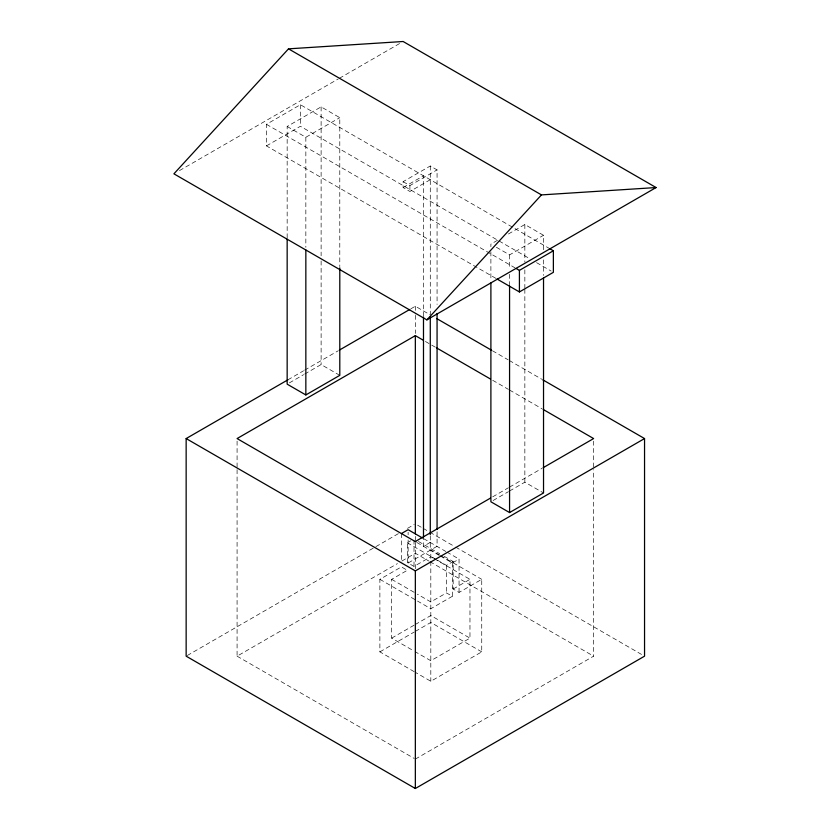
<?xml version="1.0" encoding="UTF-8"?>
<svg xmlns="http://www.w3.org/2000/svg" width="830" height="830" viewBox="0 0 830 830"><rect width="100%" height="100%" fill="white"/><g stroke="black" fill="none" stroke-linecap="round" stroke-linejoin="round"><path stroke-width="0.62" stroke-dasharray="4.15 3.11" d="M179.508 170.596L338.267 78.943M339.387 78.29L399.759 43.44M495.904 278.372L266.44 145.893L266.44 124.324L300.398 104.725L548.889 248.191M287.159 237.847L287.159 126.482L321.117 106.883L339.792 117.663L339.792 266.575M266.44 145.893L300.398 126.285L528.741 258.12M287.159 126.482L305.845 137.272L339.792 117.663M430.282 179.705L409.906 191.471L403.121 187.549L403.121 181.666L430.282 165.99L437.068 169.901L437.068 304.423M403.121 187.549L423.487 175.784L423.487 316.998M403.121 181.666L409.906 185.588L437.068 169.901M497.471 240.316L490.893 244.113L490.893 246.697M508.427 233.987L524.851 224.505L543.526 235.284L543.526 250.826M287.886 379.829L303.541 370.792M304.662 370.139L338.204 350.779M410.871 308.822L415.342 306.239L429.878 314.632M496.392 247.278L509.568 254.893L543.526 235.284M289.359 382.9L303.593 374.683M304.693 374.05L321.117 364.557L339.792 375.347M187.269 655.524L398.576 533.524M407.52 528.368L414.232 524.487M407.312 562.792L407.312 542.779L410.663 540.838M492.709 496.828L508.406 487.76M509.527 487.117L542.042 468.338M493.082 500.521L508.427 491.671M509.516 491.038L524.851 482.189L543.526 492.968M430.282 542.384L423.487 546.306L423.487 538.535M237.079 469.656L237.079 656.177L397.404 563.612M401.896 561.018L415.342 553.257L428.799 561.018M414.201 671.678L379.881 651.861L379.881 579.33L401.419 566.89L407.312 570.293L391.656 579.33L391.656 638.135L414.035 651.052M433.053 558.019L430.812 556.723L414.014 566.423L408.121 563.02L437.068 546.306L437.068 530.785M437.514 560.209L446.457 565.375L453.159 561.505L453.159 589.03L459.052 592.433L481.742 579.33L481.742 651.861L430.812 681.264L415.311 672.321M440.17 555.934L452.35 562.968L459.052 559.098L459.052 592.433M452.35 562.968L452.35 596.303L446.457 592.9L430.812 601.926L417.386 594.176M453.159 589.03L469.967 579.33L469.967 638.135L430.812 660.742L415.156 651.706M452.35 596.303L430.812 608.732L417.521 601.065M391.656 638.135L414.035 625.218M415.156 624.575L430.812 615.538L469.967 638.135M379.881 651.861L414.201 632.045M415.311 631.402L430.812 622.459L481.742 651.861M415.342 759.097L593.616 656.177L593.616 469.656M536.574 262.643L551.13 271.047M266.44 124.324L514.932 267.789M492.491 350.779L508.147 359.815M509.257 360.459L541.689 379.186M425.437 341.472L435.522 347.293M492.709 380.306L508.406 389.374M509.527 390.017L542.042 408.785M417.583 525.141L422.055 527.724M423.176 528.368L428.757 531.594M429.878 532.238L454.477 546.441M455.597 547.084L642.306 654.88M423.622 538.649L445.762 551.431M446.872 552.064L459.052 559.098M418.486 541.492L439.744 553.755M444.216 556.339L453.159 561.505M439.672 555.031L430.812 549.917L430.812 681.264M440.782 555.675L481.742 579.33M416.919 542.519L439.06 555.301M407.312 542.779L436.393 559.565M434.173 558.663L469.967 579.33M429.919 561.671L593.616 656.177M391.656 579.33L416.266 593.533M379.881 579.33L416.421 600.422M237.079 656.177L414.222 758.444M593.616 441.155L593.616 468.359M543.526 259.894L543.526 275.425M524.851 224.505L524.851 262.062M524.851 269.823L524.851 287.958M524.851 289.255L524.851 482.189M509.568 254.893L509.568 269.138M509.568 274.315L509.568 284.68M490.893 251.884L490.893 280.364M446.457 565.375L446.457 592.9M430.282 165.99L430.282 314.736M430.282 535.921L430.282 550.228M415.342 306.239L415.342 314.01M415.342 315.307L415.342 333.442M415.342 536.419L415.342 541.596M415.342 542.779L415.342 568.685M414.014 540.154L414.014 566.423M409.906 185.588L409.906 191.471M408.121 532.258L408.121 534.821M408.121 539.946L408.121 563.02M401.419 533.566L401.419 560.478M321.117 106.883L321.117 255.796M321.117 260.973L321.117 364.557M305.845 137.272L305.845 247.33M300.398 104.725L300.398 126.285M237.079 441.155L237.079 468.359"/><path stroke-width="1.25" d="M288.518 48.846L173.916 173.823L426.879 319.872L656.084 187.549L403.121 41.5L288.518 48.846L541.482 194.905L656.084 187.549M426.879 319.872L541.482 194.905M542.799 379.829L644.547 438.562L644.547 656.177L415.342 788.5L186.148 656.177L186.148 438.562L287.886 379.829M339.314 350.136L409.75 309.466M516.053 268.443L519.414 270.373L553.371 250.774L553.371 272.333L519.414 291.942L497.025 279.015M287.159 239.144L287.159 384.166L305.845 394.945L339.792 375.347L339.792 267.872M423.196 340.175L415.342 335.642L237.079 438.562L415.809 541.876M401.419 533.566L408.121 529.696L422.512 538.006M415.342 541.492L490.468 498.114M543.162 467.695L593.616 438.562L543.162 409.439M490.893 282.957L490.893 501.787L509.568 512.567L543.526 492.968L543.526 278.019M186.148 438.562L415.342 570.895L644.547 438.562M550.01 248.834L553.371 250.774M436.59 318.502L491.37 350.136M436.653 347.946L490.468 379.02M519.414 270.373L519.414 291.942M509.568 285.966L509.568 512.567M437.068 313.481L437.068 529.488M430.282 317.029L430.282 534.686M423.487 316.998L423.487 537.238M415.342 335.642L415.342 533.825M415.342 570.895L415.342 788.5M305.845 249.923L305.845 394.945"/></g></svg>
